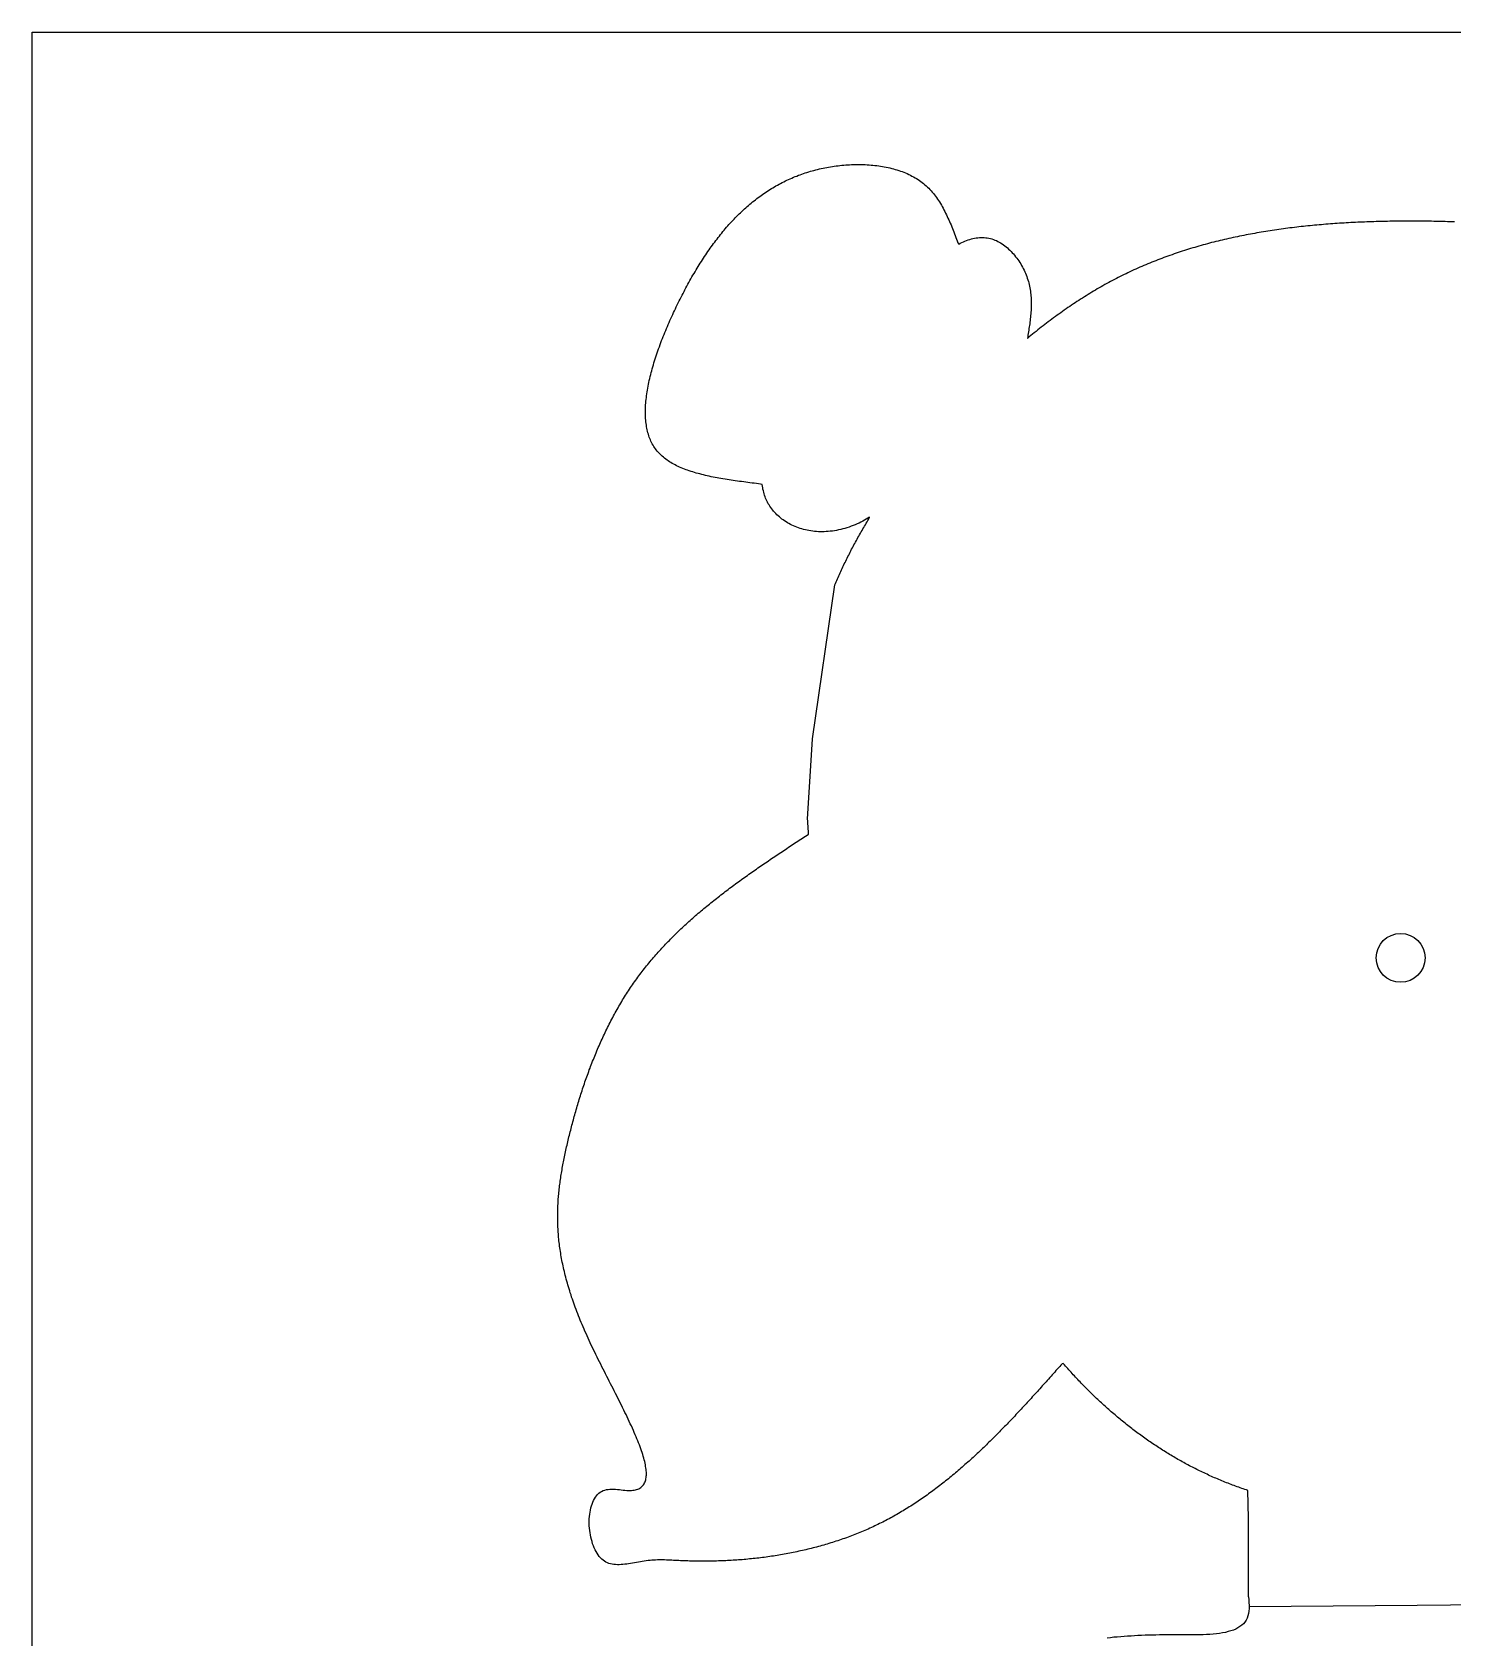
# Model space of a CAD drawing. Header units: millimetres. Extents: x 289 to 9778, y -894 to 6380.
# Drawn here: x 7444.5 to 7735.3, y 635.1 to 964 of the extents above; entities that cross this region are included whole.
import ezdxf

# ---------------------------------------------------------------- set-up
doc = ezdxf.new("R2010")
doc.units = ezdxf.units.MM
doc.layers.add('RANGO', color=6, linetype='Continuous')

msp = doc.modelspace()

# ---------------------------------------------------------------- linework, layer by layer
msp.add_lwpolyline([(7444.48, 963.97), (8014.48, 963.97), (8014.48, 63.97), (7444.48, 63.97)], close=True)
for points in [[(7693.46, 643.57, 0), (7693.46, 651.61, 0), (7693.46, 659.65, 0), (7693.36, 665.31, 0), (7693.05, 665.42, 0), (7692.73, 665.53, 0), (7692.41, 665.64, 0), (7692.1, 665.75, 0), (7691.78, 665.86, 0), (7691.47, 665.97, 0), (7691.15, 666.08, 0), (7690.84, 666.2, 0), (7690.53, 666.31, 0), (7690.21, 666.43, 0), (7689.9, 666.55, 0), (7689.59, 666.67, 0), (7689.28, 666.79, 0), (7688.97, 666.92, 0), (7688.66, 667.04, 0), (7688.35, 667.16, 0), (7688.04, 667.29, 0), (7687.73, 667.42, 0), (7687.42, 667.55, 0), (7687.12, 667.68, 0), (7686.81, 667.81, 0), (7686.5, 667.94, 0), (7686.2, 668.08, 0), (7685.89, 668.21, 0), (7685.59, 668.35, 0), (7685.28, 668.49, 0), (7684.98, 668.63, 0), (7684.68, 668.77, 0), (7684.38, 668.91, 0), (7684.07, 669.05, 0), (7683.77, 669.2, 0), (7683.47, 669.34, 0), (7683.17, 669.49, 0), (7682.87, 669.64, 0), (7682.58, 669.79, 0), (7682.28, 669.94, 0), (7681.98, 670.09, 0), (7681.68, 670.25, 0), (7681.39, 670.4, 0), (7681.09, 670.56, 0), (7680.8, 670.72, 0), (7680.5, 670.88, 0), (7680.21, 671.04, 0), (7679.92, 671.2, 0), (7679.63, 671.36, 0), (7679.33, 671.53, 0), (7679.04, 671.69, 0), (7678.75, 671.86, 0), (7678.46, 672.03, 0), (7678.17, 672.2, 0), (7677.89, 672.37, 0), (7677.6, 672.54, 0), (7677.31, 672.71, 0), (7677.03, 672.89, 0), (7676.74, 673.06, 0), (7676.46, 673.24, 0), (7676.17, 673.42, 0), (7675.89, 673.59, 0), (7675.6, 673.77, 0), (7675.32, 673.96, 0), (7675.04, 674.14, 0), (7674.76, 674.32, 0), (7674.48, 674.51, 0), (7674.2, 674.69, 0), (7673.92, 674.88, 0), (7673.64, 675.07, 0), (7673.37, 675.26, 0), (7673.09, 675.45, 0), (7672.81, 675.64, 0), (7672.54, 675.84, 0), (7672.26, 676.03, 0), (7671.99, 676.23, 0), (7671.72, 676.42, 0), (7671.44, 676.62, 0), (7671.17, 676.82, 0), (7670.9, 677.02, 0), (7670.63, 677.22, 0), (7670.36, 677.42, 0), (7670.09, 677.62, 0), (7669.82, 677.83, 0), (7669.56, 678.03, 0), (7669.29, 678.24, 0), (7669.02, 678.45, 0), (7668.76, 678.66, 0), (7668.49, 678.86, 0), (7668.23, 679.08, 0), (7667.97, 679.29, 0), (7667.7, 679.5, 0), (7667.44, 679.71, 0), (7667.18, 679.93, 0), (7666.92, 680.14, 0), (7666.66, 680.36, 0), (7666.4, 680.58, 0), (7666.15, 680.8, 0), (7665.89, 681.02, 0), (7665.63, 681.24, 0), (7665.38, 681.46, 0), (7665.12, 681.68, 0), (7664.87, 681.9, 0), (7664.61, 682.13, 0), (7664.36, 682.35, 0), (7664.11, 682.58, 0), (7663.86, 682.81, 0), (7663.61, 683.04, 0), (7663.36, 683.26, 0), (7663.11, 683.5, 0), (7662.86, 683.73, 0), (7662.61, 683.96, 0), (7662.37, 684.19, 0), (7662.12, 684.42, 0), (7661.88, 684.66, 0), (7661.63, 684.9, 0), (7661.39, 685.13, 0), (7661.15, 685.37, 0), (7660.9, 685.61, 0), (7660.66, 685.85, 0), (7660.42, 686.09, 0), (7660.18, 686.33, 0), (7659.95, 686.57, 0), (7659.71, 686.81, 0), (7659.47, 687.05, 0), (7659.23, 687.3, 0), (7659, 687.54, 0), (7658.76, 687.79, 0), (7658.53, 688.04, 0), (7658.3, 688.28, 0), (7658.07, 688.53, 0), (7657.83, 688.78, 0), (7657.6, 689.03, 0), (7657.37, 689.28, 0), (7657.15, 689.53, 0), (7656.92, 689.79, 0), (7656.69, 690.04, 0), (7656.46, 690.29, 0), (7656.24, 690.55, 0), (7656.01, 690.8, 0), (7655.79, 691.06, 0), (7655.57, 691.31, 0), (7655.33, 691.28, 0), (7655.08, 691, 0), (7654.82, 690.71, 0), (7654.57, 690.43, 0), (7654.31, 690.14, 0), (7654.06, 689.86, 0), (7653.81, 689.57, 0), (7653.55, 689.29, 0), (7653.3, 689, 0), (7653.05, 688.72, 0), (7652.79, 688.43, 0), (7652.54, 688.15, 0), (7652.28, 687.86, 0), (7652.03, 687.58, 0), (7651.78, 687.3, 0), (7651.52, 687.01, 0), (7651.27, 686.73, 0), (7651.01, 686.45, 0), (7650.76, 686.16, 0), (7650.5, 685.88, 0), (7650.25, 685.6, 0), (7649.99, 685.32, 0), (7649.74, 685.03, 0), (7649.48, 684.75, 0), (7649.22, 684.47, 0), (7648.97, 684.19, 0), (7648.71, 683.91, 0), (7648.45, 683.63, 0), (7648.2, 683.35, 0), (7647.94, 683.07, 0), (7647.68, 682.79, 0), (7647.43, 682.51, 0), (7647.17, 682.23, 0), (7646.91, 681.95, 0), (7646.65, 681.68, 0), (7646.39, 681.4, 0), (7646.13, 681.12, 0), (7645.87, 680.85, 0), (7645.61, 680.57, 0), (7645.35, 680.3, 0), (7645.09, 680.02, 0), (7644.83, 679.75, 0), (7644.57, 679.47, 0), (7644.31, 679.2, 0), (7644.05, 678.93, 0), (7643.79, 678.66, 0), (7643.53, 678.39, 0), (7643.26, 678.12, 0), (7643, 677.85, 0), (7642.74, 677.58, 0), (7642.47, 677.31, 0), (7642.21, 677.04, 0), (7641.94, 676.78, 0), (7641.68, 676.51, 0), (7641.41, 676.24, 0), (7641.15, 675.98, 0), (7640.88, 675.71, 0), (7640.61, 675.45, 0), (7640.34, 675.19, 0), (7640.08, 674.93, 0), (7639.81, 674.67, 0), (7639.54, 674.41, 0), (7639.27, 674.15, 0), (7639, 673.89, 0), (7638.73, 673.63, 0), (7638.46, 673.37, 0), (7638.18, 673.12, 0), (7637.91, 672.86, 0), (7637.64, 672.61, 0), (7637.37, 672.36, 0), (7637.09, 672.1, 0), (7636.82, 671.85, 0), (7636.54, 671.6, 0), (7636.27, 671.35, 0), (7635.99, 671.1, 0), (7635.71, 670.86, 0), (7635.43, 670.61, 0), (7635.16, 670.36, 0), (7634.88, 670.12, 0), (7634.6, 669.88, 0), (7634.32, 669.64, 0), (7634.04, 669.39, 0), (7633.75, 669.15, 0), (7633.47, 668.92, 0), (7633.19, 668.68, 0), (7632.9, 668.44, 0), (7632.62, 668.21, 0), (7632.33, 667.97, 0), (7632.05, 667.74, 0), (7631.76, 667.51, 0), (7631.47, 667.28, 0), (7631.19, 667.05, 0), (7630.9, 666.82, 0), (7630.61, 666.59, 0), (7630.32, 666.37, 0), (7630.03, 666.14, 0), (7629.73, 665.92, 0), (7629.44, 665.7, 0), (7629.15, 665.48, 0), (7628.85, 665.26, 0), (7628.56, 665.04, 0), (7628.26, 664.82, 0), (7627.96, 664.61, 0), (7627.67, 664.39, 0), (7627.37, 664.18, 0), (7627.07, 663.97, 0), (7626.77, 663.76, 0), (7626.46, 663.55, 0), (7626.16, 663.35, 0), (7625.86, 663.14, 0), (7625.55, 662.94, 0), (7625.25, 662.74, 0), (7624.94, 662.54, 0), (7624.64, 662.34, 0), (7624.33, 662.14, 0), (7624.02, 661.94, 0), (7623.71, 661.75, 0), (7623.4, 661.56, 0), (7623.09, 661.36, 0), (7622.77, 661.18, 0), (7622.46, 660.99, 0), (7622.14, 660.8, 0), (7621.83, 660.62, 0), (7621.51, 660.43, 0), (7621.19, 660.25, 0), (7620.87, 660.07, 0), (7620.55, 659.89, 0), (7620.23, 659.72, 0), (7619.91, 659.54, 0), (7619.59, 659.37, 0), (7619.26, 659.2, 0), (7618.94, 659.03, 0), (7618.61, 658.86, 0), (7618.28, 658.69, 0), (7617.96, 658.53, 0), (7617.63, 658.37, 0), (7617.29, 658.21, 0), (7616.96, 658.05, 0), (7616.63, 657.89, 0), (7616.29, 657.74, 0), (7615.96, 657.58, 0), (7615.62, 657.43, 0), (7615.28, 657.28, 0), (7614.95, 657.14, 0), (7614.61, 656.99, 0), (7614.26, 656.85, 0), (7613.92, 656.7, 0), (7613.58, 656.56, 0), (7613.23, 656.43, 0), (7612.89, 656.29, 0), (7612.54, 656.16, 0), (7612.2, 656.02, 0), (7611.85, 655.89, 0), (7611.5, 655.76, 0), (7611.15, 655.63, 0), (7610.8, 655.51, 0), (7610.45, 655.39, 0), (7610.09, 655.26, 0), (7609.74, 655.14, 0), (7609.38, 655.02, 0), (7609.03, 654.91, 0), (7608.67, 654.79, 0), (7608.32, 654.68, 0), (7607.96, 654.57, 0), (7607.6, 654.46, 0), (7607.24, 654.35, 0), (7606.88, 654.24, 0), (7606.52, 654.14, 0), (7606.16, 654.04, 0), (7605.8, 653.94, 0), (7605.44, 653.84, 0), (7605.07, 653.74, 0), (7604.71, 653.64, 0), (7604.34, 653.55, 0), (7603.98, 653.46, 0), (7603.61, 653.37, 0), (7603.25, 653.28, 0), (7602.88, 653.19, 0), (7602.51, 653.1, 0), (7602.15, 653.02, 0), (7601.78, 652.94, 0), (7601.41, 652.86, 0), (7601.04, 652.78, 0), (7600.67, 652.7, 0), (7600.3, 652.62, 0), (7599.93, 652.55, 0), (7599.56, 652.48, 0), (7599.19, 652.41, 0), (7598.82, 652.34, 0), (7598.45, 652.27, 0), (7598.07, 652.2, 0), (7597.7, 652.14, 0), (7597.33, 652.08, 0), (7596.96, 652.02, 0), (7596.58, 651.96, 0), (7596.21, 651.9, 0), (7595.84, 651.84, 0), (7595.46, 651.79, 0), (7595.09, 651.73, 0), (7594.71, 651.68, 0), (7594.34, 651.63, 0), (7593.96, 651.58, 0), (7593.59, 651.54, 0), (7593.21, 651.49, 0), (7592.84, 651.45, 0), (7592.46, 651.41, 0), (7592.09, 651.36, 0), (7591.71, 651.33, 0), (7591.34, 651.29, 0), (7590.96, 651.25, 0), (7590.59, 651.22, 0), (7590.21, 651.18, 0), (7589.84, 651.15, 0), (7589.46, 651.12, 0), (7589.09, 651.09, 0), (7588.71, 651.07, 0), (7588.34, 651.04, 0), (7587.96, 651.02, 0), (7587.59, 650.99, 0), (7587.22, 650.97, 0), (7586.84, 650.95, 0), (7586.47, 650.93, 0), (7586.09, 650.92, 0), (7585.72, 650.9, 0), (7585.35, 650.89, 0), (7584.97, 650.88, 0), (7584.6, 650.86, 0), (7584.23, 650.85, 0), (7583.86, 650.85, 0), (7583.48, 650.84, 0), (7583.11, 650.83, 0), (7582.74, 650.83, 0), (7582.37, 650.83, 0), (7582, 650.83, 0), (7581.63, 650.83, 0), (7581.26, 650.83, 0), (7580.89, 650.83, 0), (7580.52, 650.84, 0), (7580.15, 650.84, 0), (7579.79, 650.85, 0), (7579.42, 650.86, 0), (7579.05, 650.87, 0), (7578.69, 650.88, 0), (7578.32, 650.89, 0), (7577.96, 650.9, 0), (7577.59, 650.92, 0), (7577.23, 650.94, 0), (7576.86, 650.95, 0), (7576.5, 650.97, 0), (7576.14, 650.99, 0), (7575.78, 651.01, 0), (7575.41, 651.03, 0), (7575.05, 651.05, 0), (7574.69, 651.07, 0), (7574.32, 651.08, 0), (7573.96, 651.09, 0), (7573.59, 651.1, 0), (7573.22, 651.1, 0), (7572.85, 651.1, 0), (7572.48, 651.1, 0), (7572.1, 651.08, 0), (7571.73, 651.07, 0), (7571.34, 651.04, 0), (7570.96, 651.01, 0), (7570.57, 650.97, 0), (7570.18, 650.92, 0), (7569.79, 650.86, 0), (7569.39, 650.79, 0), (7568.99, 650.73, 0), (7568.59, 650.65, 0), (7568.19, 650.58, 0), (7567.79, 650.51, 0), (7567.39, 650.44, 0), (7566.99, 650.37, 0), (7566.59, 650.31, 0), (7566.2, 650.25, 0), (7565.81, 650.2, 0), (7565.42, 650.16, 0), (7565.04, 650.14, 0), (7564.66, 650.12, 0), (7564.29, 650.12, 0), (7563.93, 650.14, 0), (7563.57, 650.17, 0), (7563.23, 650.23, 0), (7562.89, 650.3, 0), (7562.56, 650.4, 0), (7562.24, 650.52, 0), (7561.93, 650.67, 0), (7561.63, 650.85, 0), (7561.35, 651.05, 0), (7561.08, 651.28, 0), (7560.82, 651.54, 0), (7560.57, 651.83, 0), (7560.34, 652.14, 0), (7560.12, 652.47, 0), (7559.91, 652.83, 0), (7559.72, 653.2, 0), (7559.54, 653.59, 0), (7559.38, 654, 0), (7559.22, 654.42, 0), (7559.09, 654.85, 0), (7558.97, 655.3, 0), (7558.86, 655.75, 0), (7558.77, 656.21, 0), (7558.69, 656.68, 0), (7558.62, 657.15, 0), (7558.58, 657.63, 0), (7558.54, 658.1, 0), (7558.53, 658.58, 0), (7558.53, 659.05, 0), (7558.54, 659.52, 0), (7558.57, 659.98, 0), (7558.62, 660.44, 0), (7558.68, 660.88, 0), (7558.76, 661.32, 0), (7558.86, 661.74, 0), (7558.97, 662.15, 0), (7559.1, 662.55, 0), (7559.25, 662.93, 0), (7559.41, 663.29, 0), (7559.59, 663.62, 0), (7559.79, 663.94, 0), (7560.01, 664.23, 0), (7560.24, 664.5, 0), (7560.5, 664.74, 0), (7560.77, 664.95, 0), (7561.06, 665.14, 0), (7561.37, 665.29, 0), (7561.69, 665.4, 0), (7562.04, 665.49, 0), (7562.4, 665.54, 0), (7562.77, 665.57, 0), (7563.14, 665.58, 0), (7563.53, 665.58, 0), (7563.92, 665.56, 0), (7564.31, 665.52, 0), (7564.7, 665.49, 0), (7565.08, 665.45, 0), (7565.46, 665.41, 0), (7565.83, 665.37, 0), (7566.19, 665.34, 0), (7566.53, 665.33, 0), (7566.85, 665.33, 0), (7567.16, 665.34, 0), (7567.45, 665.36, 0), (7567.73, 665.4, 0), (7567.98, 665.46, 0), (7568.23, 665.52, 0), (7568.46, 665.6, 0), (7568.67, 665.69, 0), (7568.87, 665.8, 0), (7569.05, 665.92, 0), (7569.22, 666.05, 0), (7569.38, 666.19, 0), (7569.52, 666.34, 0), (7569.64, 666.51, 0), (7569.76, 666.68, 0), (7569.86, 666.87, 0), (7569.95, 667.07, 0), (7570.02, 667.28, 0), (7570.08, 667.5, 0), (7570.13, 667.73, 0), (7570.17, 667.97, 0), (7570.2, 668.22, 0), (7570.21, 668.49, 0), (7570.22, 668.76, 0), (7570.21, 669.04, 0), (7570.19, 669.33, 0), (7570.16, 669.63, 0), (7570.12, 669.93, 0), (7570.07, 670.25, 0), (7570.01, 670.57, 0), (7569.95, 670.91, 0), (7569.87, 671.25, 0), (7569.78, 671.6, 0), (7569.68, 671.95, 0), (7569.58, 672.32, 0), (7569.47, 672.69, 0), (7569.35, 673.07, 0), (7569.22, 673.45, 0), (7569.08, 673.84, 0), (7568.94, 674.24, 0), (7568.78, 674.64, 0), (7568.63, 675.05, 0), (7568.46, 675.47, 0), (7568.29, 675.89, 0), (7568.11, 676.32, 0), (7567.93, 676.75, 0), (7567.74, 677.19, 0), (7567.55, 677.63, 0), (7567.35, 678.08, 0), (7567.14, 678.53, 0), (7566.93, 678.99, 0), (7566.72, 679.45, 0), (7566.5, 679.91, 0), (7566.28, 680.38, 0), (7566.05, 680.85, 0), (7565.82, 681.32, 0), (7565.59, 681.8, 0), (7565.35, 682.28, 0), (7565.12, 682.76, 0), (7564.87, 683.24, 0), (7564.63, 683.73, 0), (7564.39, 684.22, 0), (7564.14, 684.71, 0), (7563.89, 685.2, 0), (7563.64, 685.7, 0), (7563.39, 686.19, 0), (7563.13, 686.69, 0), (7562.88, 687.19, 0), (7562.63, 687.68, 0), (7562.38, 688.18, 0), (7562.12, 688.68, 0), (7561.87, 689.18, 0), (7561.62, 689.68, 0), (7561.37, 690.17, 0), (7561.11, 690.67, 0), (7560.87, 691.17, 0), (7560.62, 691.66, 0), (7560.37, 692.16, 0), (7560.13, 692.65, 0), (7559.89, 693.14, 0), (7559.65, 693.63, 0), (7559.41, 694.12, 0), (7559.18, 694.6, 0), (7558.95, 695.08, 0), (7558.72, 695.56, 0), (7558.5, 696.04, 0), (7558.28, 696.52, 0), (7558.07, 696.99, 0), (7557.86, 697.45, 0), (7557.65, 697.92, 0), (7557.45, 698.38, 0), (7557.25, 698.84, 0), (7557.06, 699.29, 0), (7556.87, 699.75, 0), (7556.69, 700.19, 0), (7556.51, 700.64, 0), (7556.33, 701.08, 0), (7556.16, 701.52, 0), (7555.99, 701.96, 0), (7555.83, 702.4, 0), (7555.67, 702.83, 0), (7555.51, 703.26, 0), (7555.36, 703.68, 0), (7555.21, 704.1, 0), (7555.07, 704.53, 0), (7554.92, 704.94, 0), (7554.79, 705.36, 0), (7554.65, 705.77, 0), (7554.53, 706.18, 0), (7554.4, 706.59, 0), (7554.28, 707, 0), (7554.16, 707.4, 0), (7554.04, 707.8, 0), (7553.93, 708.2, 0), (7553.83, 708.59, 0), (7553.72, 708.99, 0), (7553.62, 709.38, 0), (7553.52, 709.77, 0), (7553.43, 710.16, 0), (7553.34, 710.54, 0), (7553.25, 710.93, 0), (7553.17, 711.31, 0), (7553.09, 711.69, 0), (7553.01, 712.06, 0), (7552.94, 712.44, 0), (7552.87, 712.81, 0), (7552.8, 713.18, 0), (7552.74, 713.55, 0), (7552.68, 713.92, 0), (7552.62, 714.29, 0), (7552.56, 714.65, 0), (7552.51, 715.02, 0), (7552.46, 715.38, 0), (7552.42, 715.74, 0), (7552.37, 716.1, 0), (7552.33, 716.46, 0), (7552.3, 716.81, 0), (7552.26, 717.17, 0), (7552.23, 717.52, 0), (7552.2, 717.87, 0), (7552.18, 718.22, 0), (7552.15, 718.57, 0), (7552.13, 718.92, 0), (7552.12, 719.27, 0), (7552.1, 719.61, 0), (7552.09, 719.96, 0), (7552.08, 720.3, 0), (7552.07, 720.64, 0), (7552.07, 720.99, 0), (7552.06, 721.33, 0), (7552.06, 721.67, 0), (7552.07, 722.01, 0), (7552.07, 722.35, 0), (7552.08, 722.68, 0), (7552.09, 723.02, 0), (7552.1, 723.36, 0), (7552.11, 723.69, 0), (7552.13, 724.03, 0), (7552.15, 724.36, 0), (7552.17, 724.7, 0), (7552.19, 725.03, 0), (7552.22, 725.36, 0), (7552.25, 725.69, 0), (7552.28, 726.03, 0), (7552.31, 726.36, 0), (7552.34, 726.69, 0), (7552.38, 727.02, 0), (7552.41, 727.35, 0), (7552.45, 727.68, 0), (7552.49, 728.02, 0), (7552.54, 728.35, 0), (7552.58, 728.68, 0), (7552.63, 729.01, 0), (7552.68, 729.34, 0), (7552.73, 729.67, 0), (7552.78, 730, 0), (7552.83, 730.33, 0), (7552.89, 730.66, 0), (7552.95, 730.99, 0), (7553, 731.32, 0), (7553.06, 731.66, 0), (7553.13, 731.99, 0), (7553.19, 732.32, 0), (7553.25, 732.65, 0), (7553.32, 732.99, 0), (7553.39, 733.32, 0), (7553.45, 733.66, 0), (7553.52, 733.99, 0), (7553.6, 734.33, 0), (7553.67, 734.66, 0), (7553.74, 735, 0), (7553.82, 735.34, 0), (7553.89, 735.67, 0), (7553.97, 736.01, 0), (7554.05, 736.35, 0), (7554.13, 736.69, 0), (7554.21, 737.04, 0), (7554.29, 737.38, 0), (7554.37, 737.72, 0), (7554.46, 738.07, 0), (7554.54, 738.41, 0), (7554.63, 738.76, 0), (7554.72, 739.1, 0), (7554.81, 739.45, 0), (7554.9, 739.8, 0), (7554.99, 740.14, 0), (7555.08, 740.49, 0), (7555.17, 740.84, 0), (7555.27, 741.19, 0), (7555.36, 741.54, 0), (7555.46, 741.89, 0), (7555.56, 742.24, 0), (7555.66, 742.6, 0), (7555.76, 742.95, 0), (7555.86, 743.3, 0), (7555.96, 743.65, 0), (7556.06, 744, 0), (7556.17, 744.36, 0), (7556.28, 744.71, 0), (7556.38, 745.07, 0), (7556.49, 745.42, 0), (7556.6, 745.77, 0), (7556.72, 746.13, 0), (7556.83, 746.48, 0), (7556.94, 746.84, 0), (7557.06, 747.19, 0), (7557.17, 747.55, 0), (7557.29, 747.9, 0), (7557.41, 748.26, 0), (7557.53, 748.61, 0), (7557.65, 748.97, 0), (7557.78, 749.32, 0), (7557.9, 749.68, 0), (7558.03, 750.03, 0), (7558.15, 750.38, 0), (7558.28, 750.74, 0), (7558.41, 751.09, 0), (7558.54, 751.45, 0), (7558.68, 751.8, 0), (7558.81, 752.15, 0), (7558.95, 752.51, 0), (7559.08, 752.86, 0), (7559.22, 753.21, 0), (7559.36, 753.56, 0), (7559.5, 753.92, 0), (7559.64, 754.27, 0), (7559.79, 754.62, 0), (7559.93, 754.97, 0), (7560.08, 755.32, 0), (7560.23, 755.67, 0), (7560.38, 756.01, 0), (7560.53, 756.36, 0), (7560.68, 756.71, 0), (7560.83, 757.06, 0), (7560.99, 757.4, 0), (7561.15, 757.75, 0), (7561.3, 758.09, 0), (7561.46, 758.44, 0), (7561.62, 758.78, 0), (7561.79, 759.12, 0), (7561.95, 759.46, 0), (7562.12, 759.81, 0), (7562.28, 760.15, 0), (7562.45, 760.48, 0), (7562.62, 760.82, 0), (7562.79, 761.16, 0), (7562.97, 761.5, 0), (7563.14, 761.83, 0), (7563.32, 762.17, 0), (7563.5, 762.5, 0), (7563.68, 762.83, 0), (7563.86, 763.16, 0), (7564.04, 763.49, 0), (7564.22, 763.82, 0), (7564.41, 764.15, 0), (7564.6, 764.48, 0), (7564.79, 764.8, 0), (7564.98, 765.12, 0), (7565.17, 765.45, 0), (7565.36, 765.77, 0), (7565.56, 766.09, 0), (7565.75, 766.41, 0), (7565.95, 766.72, 0), (7566.15, 767.04, 0), (7566.36, 767.35, 0), (7566.56, 767.67, 0), (7566.76, 767.98, 0), (7566.97, 768.29, 0), (7567.18, 768.6, 0), (7567.39, 768.9, 0), (7567.6, 769.21, 0), (7567.82, 769.51, 0), (7568.03, 769.82, 0), (7568.25, 770.12, 0), (7568.47, 770.42, 0), (7568.69, 770.71, 0), (7568.91, 771.01, 0), (7569.13, 771.31, 0), (7569.35, 771.6, 0), (7569.58, 771.89, 0), (7569.81, 772.18, 0), (7570.04, 772.47, 0), (7570.27, 772.76, 0), (7570.5, 773.05, 0), (7570.73, 773.33, 0), (7570.97, 773.62, 0), (7571.21, 773.9, 0), (7571.44, 774.18, 0), (7571.68, 774.46, 0), (7571.92, 774.74, 0), (7572.17, 775.02, 0), (7572.41, 775.29, 0), (7572.65, 775.57, 0), (7572.9, 775.84, 0), (7573.15, 776.11, 0), (7573.4, 776.38, 0), (7573.65, 776.65, 0), (7573.9, 776.92, 0), (7574.15, 777.19, 0), (7574.41, 777.46, 0), (7574.66, 777.72, 0), (7574.92, 777.98, 0), (7575.18, 778.25, 0), (7575.43, 778.51, 0), (7575.69, 778.77, 0), (7575.96, 779.03, 0), (7576.22, 779.29, 0), (7576.48, 779.54, 0), (7576.75, 779.8, 0), (7577.01, 780.06, 0), (7577.28, 780.31, 0), (7577.55, 780.56, 0), (7577.82, 780.81, 0), (7578.09, 781.06, 0), (7578.36, 781.31, 0), (7578.64, 781.56, 0), (7578.91, 781.81, 0), (7579.18, 782.06, 0), (7579.46, 782.3, 0), (7579.74, 782.55, 0), (7580.01, 782.79, 0), (7580.29, 783.04, 0), (7580.57, 783.28, 0), (7580.85, 783.52, 0), (7581.14, 783.76, 0), (7581.42, 784, 0), (7581.7, 784.24, 0), (7581.99, 784.48, 0), (7582.27, 784.72, 0), (7582.56, 784.95, 0), (7582.85, 785.19, 0), (7583.14, 785.42, 0), (7583.42, 785.66, 0), (7583.71, 785.89, 0), (7584.01, 786.12, 0), (7584.3, 786.35, 0), (7584.59, 786.58, 0), (7584.88, 786.81, 0), (7585.18, 787.04, 0), (7585.47, 787.27, 0), (7585.77, 787.5, 0), (7586.06, 787.73, 0), (7586.36, 787.95, 0), (7586.66, 788.18, 0), (7586.96, 788.41, 0), (7587.25, 788.63, 0), (7587.55, 788.85, 0), (7587.85, 789.08, 0), (7588.15, 789.3, 0), (7588.46, 789.52, 0), (7588.76, 789.74, 0), (7589.06, 789.97, 0), (7589.36, 790.19, 0), (7589.67, 790.41, 0), (7589.97, 790.63, 0), (7590.28, 790.85, 0), (7590.58, 791.06, 0), (7590.89, 791.28, 0), (7591.2, 791.5, 0), (7591.5, 791.72, 0), (7591.81, 791.93, 0), (7592.12, 792.15, 0), (7592.43, 792.37, 0), (7592.74, 792.58, 0), (7593.05, 792.8, 0), (7593.36, 793.01, 0), (7593.67, 793.22, 0), (7593.98, 793.44, 0), (7594.29, 793.65, 0), (7594.6, 793.86, 0), (7594.91, 794.08, 0), (7595.23, 794.29, 0), (7595.54, 794.5, 0), (7595.85, 794.71, 0), (7596.16, 794.93, 0), (7596.48, 795.14, 0), (7596.79, 795.35, 0), (7597.11, 795.56, 0), (7597.42, 795.77, 0), (7597.73, 795.98, 0), (7598.05, 796.19, 0), (7598.36, 796.4, 0), (7598.68, 796.61, 0), (7598.99, 796.82, 0), (7599.31, 797.03, 0), (7599.63, 797.24, 0), (7599.94, 797.45, 0), (7600.26, 797.65, 0), (7600.57, 797.86, 0), (7600.89, 798.07, 0), (7601.21, 798.28, 0), (7601.52, 798.49, 0), (7601.84, 798.7, 0), (7602.16, 798.91, 0), (7602.47, 799.11, 0), (7602.79, 799.32, 0), (7603.11, 799.53, 0), (7603.42, 799.74, 0), (7603.41, 800.07, 0), (7603.38, 800.41, 0), (7603.36, 800.75, 0), (7603.34, 801.09, 0), (7603.31, 801.42, 0), (7603.29, 801.76, 0), (7603.26, 802.1, 0), (7603.24, 802.43, 0), (7603.22, 802.77, 0), (7604.25, 819.27, 0), (7608.82, 850.77, 0), (7608.95, 851.08, 0), (7609.08, 851.38, 0), (7609.21, 851.69, 0), (7609.34, 852, 0), (7609.48, 852.3, 0), (7609.61, 852.61, 0), (7609.75, 852.92, 0), (7609.89, 853.22, 0), (7610.03, 853.53, 0), (7610.17, 853.83, 0), (7610.31, 854.14, 0), (7610.45, 854.44, 0), (7610.59, 854.74, 0), (7610.74, 855.05, 0), (7610.88, 855.35, 0), (7611.03, 855.65, 0), (7611.18, 855.96, 0), (7611.33, 856.26, 0), (7611.48, 856.56, 0), (7611.63, 856.86, 0), (7611.78, 857.16, 0), (7611.93, 857.46, 0), (7612.09, 857.76, 0), (7612.24, 858.06, 0), (7612.4, 858.36, 0), (7612.56, 858.66, 0), (7612.71, 858.96, 0), (7612.87, 859.26, 0), (7613.03, 859.55, 0), (7613.2, 859.85, 0), (7613.36, 860.15, 0), (7613.52, 860.45, 0), (7613.69, 860.74, 0), (7613.85, 861.04, 0), (7614.02, 861.33, 0), (7614.19, 861.63, 0), (7614.36, 861.92, 0), (7614.53, 862.22, 0), (7614.7, 862.51, 0), (7614.87, 862.8, 0), (7615.04, 863.1, 0), (7615.21, 863.39, 0), (7615.39, 863.68, 0), (7615.56, 863.97, 0), (7615.74, 864.27, 0), (7615.92, 864.56, 0), (7615.88, 864.63, 0), (7615.56, 864.42, 0), (7615.22, 864.21, 0), (7614.87, 864.01, 0), (7614.51, 863.81, 0), (7614.14, 863.62, 0), (7613.75, 863.43, 0), (7613.36, 863.25, 0), (7612.95, 863.08, 0), (7612.54, 862.91, 0), (7612.13, 862.76, 0), (7611.7, 862.61, 0), (7611.28, 862.47, 0), (7610.85, 862.34, 0), (7610.42, 862.22, 0), (7609.99, 862.11, 0), (7609.56, 862.01, 0), (7609.14, 861.92, 0), (7608.71, 861.85, 0), (7608.29, 861.79, 0), (7607.87, 861.74, 0), (7607.45, 861.7, 0), (7607.04, 861.67, 0), (7606.63, 861.65, 0), (7606.23, 861.64, 0), (7605.82, 861.64, 0), (7605.43, 861.66, 0), (7605.03, 861.68, 0), (7604.64, 861.72, 0), (7604.26, 861.76, 0), (7603.87, 861.81, 0), (7603.5, 861.88, 0), (7603.13, 861.95, 0), (7602.76, 862.03, 0), (7602.4, 862.12, 0), (7602.04, 862.22, 0), (7601.69, 862.33, 0), (7601.34, 862.45, 0), (7601, 862.58, 0), (7600.67, 862.71, 0), (7600.34, 862.85, 0), (7600.02, 863, 0), (7599.71, 863.16, 0), (7599.4, 863.33, 0), (7599.1, 863.5, 0), (7598.8, 863.68, 0), (7598.51, 863.87, 0), (7598.23, 864.06, 0), (7597.96, 864.26, 0), (7597.7, 864.47, 0), (7597.44, 864.68, 0), (7597.19, 864.9, 0), (7596.95, 865.13, 0), (7596.71, 865.36, 0), (7596.49, 865.6, 0), (7596.27, 865.84, 0), (7596.07, 866.09, 0), (7595.87, 866.34, 0), (7595.68, 866.6, 0), (7595.5, 866.86, 0), (7595.33, 867.13, 0), (7595.16, 867.4, 0), (7595.01, 867.68, 0), (7594.87, 867.96, 0), (7594.74, 868.25, 0), (7594.62, 868.54, 0), (7594.51, 868.83, 0), (7594.41, 869.13, 0), (7594.31, 869.43, 0), (7594.23, 869.73, 0), (7594.16, 870.04, 0), (7594.09, 870.35, 0), (7594.04, 870.66, 0), (7593.99, 870.98, 0), (7593.95, 871.3, 0), (7593.61, 871.41, 0), (7593.18, 871.47, 0), (7592.74, 871.52, 0), (7592.3, 871.58, 0), (7591.87, 871.63, 0), (7591.43, 871.68, 0), (7591, 871.74, 0), (7590.57, 871.8, 0), (7590.14, 871.85, 0), (7589.7, 871.91, 0), (7589.28, 871.97, 0), (7588.85, 872.03, 0), (7588.42, 872.09, 0), (7588, 872.15, 0), (7587.57, 872.21, 0), (7587.15, 872.28, 0), (7586.73, 872.34, 0), (7586.32, 872.41, 0), (7585.9, 872.48, 0), (7585.49, 872.55, 0), (7585.08, 872.62, 0), (7584.68, 872.7, 0), (7584.27, 872.77, 0), (7583.87, 872.85, 0), (7583.48, 872.93, 0), (7583.08, 873.02, 0), (7582.69, 873.1, 0), (7582.31, 873.19, 0), (7581.92, 873.28, 0), (7581.54, 873.38, 0), (7581.17, 873.48, 0), (7580.8, 873.57, 0), (7580.43, 873.68, 0), (7580.07, 873.78, 0), (7579.71, 873.89, 0), (7579.36, 874.01, 0), (7579.01, 874.12, 0), (7578.67, 874.24, 0), (7578.33, 874.36, 0), (7577.99, 874.49, 0), (7577.67, 874.62, 0), (7577.34, 874.76, 0), (7577.03, 874.89, 0), (7576.71, 875.04, 0), (7576.41, 875.18, 0), (7576.11, 875.33, 0), (7575.82, 875.49, 0), (7575.53, 875.65, 0), (7575.25, 875.81, 0), (7574.97, 875.98, 0), (7574.71, 876.16, 0), (7574.45, 876.33, 0), (7574.19, 876.52, 0), (7573.94, 876.71, 0), (7573.71, 876.9, 0), (7573.47, 877.1, 0), (7573.25, 877.3, 0), (7573.03, 877.51, 0), (7572.82, 877.73, 0), (7572.62, 877.95, 0), (7572.43, 878.18, 0), (7572.24, 878.41, 0), (7572.06, 878.65, 0), (7571.89, 878.89, 0), (7571.73, 879.14, 0), (7571.58, 879.39, 0), (7571.43, 879.65, 0), (7571.29, 879.92, 0), (7571.16, 880.19, 0), (7571.04, 880.47, 0), (7570.93, 880.75, 0), (7570.82, 881.03, 0), (7570.72, 881.32, 0), (7570.62, 881.62, 0), (7570.54, 881.92, 0), (7570.46, 882.22, 0), (7570.38, 882.53, 0), (7570.32, 882.85, 0), (7570.26, 883.16, 0), (7570.21, 883.49, 0), (7570.16, 883.81, 0), (7570.12, 884.14, 0), (7570.09, 884.48, 0), (7570.06, 884.82, 0), (7570.04, 885.16, 0), (7570.03, 885.5, 0), (7570.02, 885.85, 0), (7570.02, 886.2, 0), (7570.02, 886.56, 0), (7570.03, 886.92, 0), (7570.05, 887.28, 0), (7570.07, 887.64, 0), (7570.09, 888.01, 0), (7570.13, 888.38, 0), (7570.16, 888.76, 0), (7570.21, 889.13, 0), (7570.25, 889.51, 0), (7570.31, 889.89, 0), (7570.36, 890.28, 0), (7570.43, 890.66, 0), (7570.49, 891.05, 0), (7570.57, 891.44, 0), (7570.64, 891.84, 0), (7570.73, 892.23, 0), (7570.81, 892.63, 0), (7570.9, 893.02, 0), (7571, 893.42, 0), (7571.1, 893.83, 0), (7571.2, 894.23, 0), (7571.31, 894.63, 0), (7571.42, 895.04, 0), (7571.53, 895.44, 0), (7571.65, 895.85, 0), (7571.77, 896.26, 0), (7571.9, 896.67, 0), (7572.03, 897.08, 0), (7572.16, 897.49, 0), (7572.3, 897.9, 0), (7572.44, 898.32, 0), (7572.58, 898.73, 0), (7572.73, 899.14, 0), (7572.88, 899.55, 0), (7573.03, 899.97, 0), (7573.18, 900.38, 0), (7573.34, 900.79, 0), (7573.5, 901.21, 0), (7573.66, 901.62, 0), (7573.83, 902.03, 0), (7574, 902.45, 0), (7574.17, 902.86, 0), (7574.34, 903.27, 0), (7574.51, 903.68, 0), (7574.69, 904.09, 0), (7574.87, 904.5, 0), (7575.05, 904.9, 0), (7575.23, 905.31, 0), (7575.41, 905.72, 0), (7575.6, 906.12, 0), (7575.78, 906.52, 0), (7575.97, 906.92, 0), (7576.16, 907.32, 0), (7576.35, 907.72, 0), (7576.54, 908.12, 0), (7576.74, 908.51, 0), (7576.93, 908.91, 0), (7577.13, 909.3, 0), (7577.32, 909.69, 0), (7577.52, 910.07, 0), (7577.72, 910.46, 0), (7577.92, 910.84, 0), (7578.12, 911.22, 0), (7578.32, 911.6, 0), (7578.52, 911.97, 0), (7578.72, 912.35, 0), (7578.93, 912.72, 0), (7579.14, 913.09, 0), (7579.34, 913.46, 0), (7579.55, 913.82, 0), (7579.76, 914.19, 0), (7579.97, 914.55, 0), (7580.18, 914.91, 0), (7580.39, 915.27, 0), (7580.61, 915.62, 0), (7580.82, 915.97, 0), (7581.04, 916.32, 0), (7581.26, 916.67, 0), (7581.47, 917.01, 0), (7581.69, 917.36, 0), (7581.92, 917.7, 0), (7582.14, 918.04, 0), (7582.36, 918.37, 0), (7582.59, 918.71, 0), (7582.81, 919.04, 0), (7583.04, 919.37, 0), (7583.27, 919.69, 0), (7583.5, 920.01, 0), (7583.73, 920.34, 0), (7583.97, 920.65, 0), (7584.2, 920.97, 0), (7584.44, 921.28, 0), (7584.68, 921.59, 0), (7584.92, 921.9, 0), (7585.16, 922.21, 0), (7585.4, 922.51, 0), (7585.64, 922.81, 0), (7585.89, 923.11, 0), (7586.13, 923.4, 0), (7586.38, 923.7, 0), (7586.63, 923.99, 0), (7586.88, 924.27, 0), (7587.13, 924.56, 0), (7587.39, 924.84, 0), (7587.64, 925.12, 0), (7587.9, 925.39, 0), (7588.16, 925.67, 0), (7588.42, 925.94, 0), (7588.68, 926.2, 0), (7588.95, 926.47, 0), (7589.21, 926.73, 0), (7589.48, 926.99, 0), (7589.75, 927.25, 0), (7590.02, 927.5, 0), (7590.29, 927.75, 0), (7590.57, 927.99, 0), (7590.84, 928.24, 0), (7591.12, 928.48, 0), (7591.4, 928.72, 0), (7591.68, 928.95, 0), (7591.96, 929.18, 0), (7592.25, 929.41, 0), (7592.54, 929.64, 0), (7592.82, 929.86, 0), (7593.11, 930.08, 0), (7593.41, 930.3, 0), (7593.7, 930.51, 0), (7594, 930.72, 0), (7594.29, 930.93, 0), (7594.59, 931.13, 0), (7594.89, 931.33, 0), (7595.2, 931.53, 0), (7595.5, 931.72, 0), (7595.81, 931.91, 0), (7596.12, 932.1, 0), (7596.43, 932.28, 0), (7596.75, 932.47, 0), (7597.06, 932.64, 0), (7597.38, 932.82, 0), (7597.7, 932.99, 0), (7598.02, 933.15, 0), (7598.34, 933.32, 0), (7598.67, 933.48, 0), (7599, 933.64, 0), (7599.32, 933.79, 0), (7599.66, 933.94, 0), (7599.99, 934.09, 0), (7600.33, 934.23, 0), (7600.67, 934.37, 0), (7601.01, 934.5, 0), (7601.35, 934.64, 0), (7601.69, 934.77, 0), (7602.04, 934.89, 0), (7602.39, 935.01, 0), (7602.74, 935.13, 0), (7603.09, 935.24, 0), (7603.45, 935.35, 0), (7603.81, 935.46, 0), (7604.17, 935.56, 0), (7604.53, 935.66, 0), (7604.9, 935.76, 0), (7605.26, 935.85, 0), (7605.63, 935.94, 0), (7606, 936.02, 0), (7606.38, 936.1, 0), (7606.76, 936.18, 0), (7607.13, 936.25, 0), (7607.52, 936.32, 0), (7607.9, 936.39, 0), (7608.29, 936.45, 0), (7608.67, 936.51, 0), (7609.06, 936.56, 0), (7609.45, 936.61, 0), (7609.85, 936.65, 0), (7610.24, 936.69, 0), (7610.64, 936.73, 0), (7611.03, 936.76, 0), (7611.43, 936.79, 0), (7611.83, 936.81, 0), (7612.23, 936.83, 0), (7612.63, 936.85, 0), (7613.03, 936.85, 0), (7613.43, 936.86, 0), (7613.82, 936.86, 0), (7614.22, 936.85, 0), (7614.62, 936.84, 0), (7615.02, 936.83, 0), (7615.42, 936.81, 0), (7615.81, 936.78, 0), (7616.21, 936.75, 0), (7616.6, 936.72, 0), (7616.99, 936.68, 0), (7617.38, 936.63, 0), (7617.77, 936.58, 0), (7618.16, 936.52, 0), (7618.54, 936.46, 0), (7618.92, 936.39, 0), (7619.3, 936.32, 0), (7619.68, 936.24, 0), (7620.06, 936.15, 0), (7620.43, 936.06, 0), (7620.79, 935.97, 0), (7621.16, 935.86, 0), (7621.52, 935.76, 0), (7621.88, 935.64, 0), (7622.23, 935.52, 0), (7622.58, 935.39, 0), (7622.93, 935.26, 0), (7623.27, 935.12, 0), (7623.61, 934.98, 0), (7623.94, 934.82, 0), (7624.27, 934.67, 0), (7624.59, 934.5, 0), (7624.91, 934.33, 0), (7625.22, 934.15, 0), (7625.53, 933.97, 0), (7625.83, 933.77, 0), (7626.13, 933.58, 0), (7626.42, 933.37, 0), (7626.7, 933.16, 0), (7626.98, 932.94, 0), (7627.25, 932.71, 0), (7627.52, 932.48, 0), (7627.77, 932.24, 0), (7628.03, 931.99, 0), (7628.27, 931.74, 0), (7628.51, 931.48, 0), (7628.74, 931.21, 0), (7628.97, 930.94, 0), (7629.19, 930.66, 0), (7629.41, 930.37, 0), (7629.62, 930.08, 0), (7629.82, 929.79, 0), (7630.02, 929.49, 0), (7630.22, 929.18, 0), (7630.41, 928.87, 0), (7630.6, 928.55, 0), (7630.78, 928.23, 0), (7630.96, 927.91, 0), (7631.14, 927.58, 0), (7631.31, 927.25, 0), (7631.48, 926.91, 0), (7631.64, 926.57, 0), (7631.8, 926.23, 0), (7631.96, 925.89, 0), (7632.12, 925.54, 0), (7632.27, 925.19, 0), (7632.43, 924.83, 0), (7632.58, 924.48, 0), (7632.72, 924.12, 0), (7632.87, 923.76, 0), (7633.01, 923.4, 0), (7633.15, 923.04, 0), (7633.3, 922.67, 0), (7633.44, 922.31, 0), (7633.58, 921.94, 0), (7633.71, 921.57, 0), (7633.85, 921.2, 0), (7633.99, 920.84, 0), (7634.16, 920.55, 0), (7634.47, 920.72, 0), (7634.79, 920.88, 0), (7635.11, 921.03, 0), (7635.44, 921.16, 0), (7635.76, 921.29, 0), (7636.09, 921.41, 0), (7636.42, 921.51, 0), (7636.75, 921.61, 0), (7637.07, 921.69, 0), (7637.4, 921.76, 0), (7637.73, 921.81, 0), (7638.06, 921.85, 0), (7638.39, 921.88, 0), (7638.71, 921.9, 0), (7639.04, 921.9, 0), (7639.36, 921.89, 0), (7639.69, 921.86, 0), (7640, 921.82, 0), (7640.32, 921.77, 0), (7640.64, 921.69, 0), (7640.95, 921.61, 0), (7641.25, 921.5, 0), (7641.56, 921.39, 0), (7641.86, 921.26, 0), (7642.16, 921.11, 0), (7642.45, 920.96, 0), (7642.74, 920.79, 0), (7643.02, 920.61, 0), (7643.3, 920.42, 0), (7643.58, 920.22, 0), (7643.85, 920.01, 0), (7644.11, 919.78, 0), (7644.37, 919.55, 0), (7644.63, 919.31, 0), (7644.88, 919.06, 0), (7645.12, 918.8, 0), (7645.36, 918.54, 0), (7645.59, 918.26, 0), (7645.81, 917.98, 0), (7646.03, 917.7, 0), (7646.25, 917.4, 0), (7646.45, 917.11, 0), (7646.65, 916.8, 0), (7646.84, 916.49, 0), (7647.02, 916.18, 0), (7647.2, 915.86, 0), (7647.37, 915.55, 0), (7647.53, 915.22, 0), (7647.68, 914.9, 0), (7647.82, 914.57, 0), (7647.96, 914.24, 0), (7648.08, 913.91, 0), (7648.2, 913.58, 0), (7648.31, 913.25, 0), (7648.41, 912.92, 0), (7648.5, 912.59, 0), (7648.58, 912.26, 0), (7648.66, 911.92, 0), (7648.72, 911.59, 0), (7648.78, 911.26, 0), (7648.83, 910.93, 0), (7648.88, 910.59, 0), (7648.91, 910.26, 0), (7648.94, 909.93, 0), (7648.97, 909.6, 0), (7648.99, 909.26, 0), (7649, 908.93, 0), (7649.01, 908.6, 0), (7649.01, 908.26, 0), (7649, 907.93, 0), (7648.99, 907.6, 0), (7648.98, 907.26, 0), (7648.96, 906.93, 0), (7648.94, 906.6, 0), (7648.91, 906.26, 0), (7648.88, 905.93, 0), (7648.85, 905.59, 0), (7648.81, 905.26, 0), (7648.78, 904.93, 0), (7648.73, 904.59, 0), (7648.69, 904.26, 0), (7648.64, 903.92, 0), (7648.59, 903.59, 0), (7648.54, 903.25, 0), (7648.49, 902.92, 0), (7648.44, 902.59, 0), (7648.38, 902.25, 0), (7648.33, 901.92, 0), (7648.27, 901.58, 0), (7648.22, 901.25, 0)], [(7735.66, 925.09, 0), (7735.19, 925.11, 0), (7734.71, 925.12, 0), (7734.24, 925.14, 0), (7733.76, 925.15, 0), (7733.29, 925.17, 0), (7732.82, 925.18, 0), (7732.34, 925.19, 0), (7731.87, 925.2, 0), (7731.39, 925.21, 0), (7730.92, 925.22, 0), (7730.45, 925.23, 0), (7729.97, 925.24, 0), (7729.5, 925.24, 0), (7729.03, 925.25, 0), (7728.55, 925.25, 0), (7728.08, 925.25, 0), (7727.61, 925.26, 0), (7727.13, 925.26, 0), (7726.66, 925.26, 0), (7726.19, 925.26, 0), (7725.71, 925.26, 0), (7725.24, 925.25, 0), (7724.77, 925.25, 0), (7724.3, 925.25, 0), (7723.82, 925.24, 0), (7723.35, 925.24, 0), (7722.88, 925.23, 0), (7722.41, 925.22, 0), (7721.94, 925.21, 0), (7721.47, 925.2, 0), (7721, 925.19, 0), (7720.53, 925.18, 0), (7720.06, 925.17, 0), (7719.59, 925.16, 0), (7719.12, 925.14, 0), (7718.65, 925.13, 0), (7718.18, 925.11, 0), (7717.71, 925.1, 0), (7717.24, 925.08, 0), (7716.77, 925.06, 0), (7716.3, 925.04, 0), (7715.84, 925.02, 0), (7715.37, 925, 0), (7714.9, 924.97, 0), (7714.43, 924.95, 0), (7713.97, 924.92, 0), (7713.5, 924.9, 0), (7713.04, 924.87, 0), (7712.57, 924.84, 0), (7712.11, 924.81, 0), (7711.64, 924.78, 0), (7711.18, 924.75, 0), (7710.71, 924.72, 0), (7710.25, 924.68, 0), (7709.78, 924.65, 0), (7709.32, 924.61, 0), (7708.86, 924.57, 0), (7708.4, 924.53, 0), (7707.94, 924.49, 0), (7707.47, 924.45, 0), (7707.01, 924.41, 0), (7706.55, 924.37, 0), (7706.09, 924.32, 0), (7705.63, 924.28, 0), (7705.17, 924.23, 0), (7704.72, 924.18, 0), (7704.26, 924.13, 0), (7703.8, 924.08, 0), (7703.34, 924.02, 0), (7702.88, 923.97, 0), (7702.43, 923.92, 0), (7701.97, 923.86, 0), (7701.52, 923.8, 0), (7701.06, 923.74, 0), (7700.61, 923.68, 0), (7700.15, 923.62, 0), (7699.7, 923.56, 0), (7699.25, 923.49, 0), (7698.8, 923.42, 0), (7698.34, 923.36, 0), (7697.89, 923.29, 0), (7697.44, 923.22, 0), (7696.99, 923.15, 0), (7696.54, 923.07, 0), (7696.09, 923, 0), (7695.64, 922.92, 0), (7695.2, 922.84, 0), (7694.75, 922.76, 0), (7694.3, 922.68, 0), (7693.86, 922.6, 0), (7693.41, 922.52, 0), (7692.97, 922.43, 0), (7692.52, 922.34, 0), (7692.08, 922.26, 0), (7691.63, 922.16, 0), (7691.19, 922.07, 0), (7690.75, 921.98, 0), (7690.31, 921.89, 0), (7689.87, 921.79, 0), (7689.43, 921.69, 0), (7688.99, 921.59, 0), (7688.55, 921.49, 0), (7688.11, 921.39, 0), (7687.68, 921.28, 0), (7687.24, 921.18, 0), (7686.8, 921.07, 0), (7686.37, 920.96, 0), (7685.93, 920.85, 0), (7685.5, 920.73, 0), (7685.07, 920.62, 0), (7684.63, 920.5, 0), (7684.2, 920.38, 0), (7683.77, 920.26, 0), (7683.34, 920.14, 0), (7682.91, 920.02, 0), (7682.48, 919.89, 0), (7682.06, 919.77, 0), (7681.63, 919.64, 0), (7681.2, 919.51, 0), (7680.78, 919.37, 0), (7680.35, 919.24, 0), (7679.93, 919.1, 0), (7679.51, 918.97, 0), (7679.08, 918.83, 0), (7678.66, 918.68, 0), (7678.24, 918.54, 0), (7677.82, 918.39, 0), (7677.4, 918.25, 0), (7676.98, 918.1, 0), (7676.57, 917.95, 0), (7676.15, 917.79, 0), (7675.73, 917.64, 0), (7675.32, 917.48, 0), (7674.91, 917.32, 0), (7674.49, 917.16, 0), (7674.08, 917, 0), (7673.67, 916.83, 0), (7673.26, 916.67, 0), (7672.85, 916.5, 0), (7672.44, 916.33, 0), (7672.03, 916.15, 0), (7671.63, 915.98, 0), (7671.22, 915.8, 0), (7670.82, 915.62, 0), (7670.41, 915.44, 0), (7670.01, 915.26, 0), (7669.61, 915.07, 0), (7669.21, 914.88, 0), (7668.8, 914.69, 0), (7668.41, 914.5, 0), (7668.01, 914.31, 0), (7667.61, 914.11, 0), (7667.21, 913.92, 0), (7666.82, 913.71, 0), (7666.42, 913.51, 0), (7666.03, 913.31, 0), (7665.64, 913.1, 0), (7665.25, 912.89, 0), (7664.86, 912.68, 0), (7664.47, 912.47, 0), (7664.08, 912.25, 0), (7663.69, 912.04, 0), (7663.3, 911.82, 0), (7662.92, 911.6, 0), (7662.53, 911.37, 0), (7662.15, 911.15, 0), (7661.77, 910.92, 0), (7661.39, 910.69, 0), (7661, 910.46, 0), (7660.62, 910.23, 0), (7660.25, 909.99, 0), (7659.87, 909.75, 0), (7659.49, 909.51, 0), (7659.11, 909.27, 0), (7658.74, 909.03, 0), (7658.36, 908.79, 0), (7657.99, 908.54, 0), (7657.62, 908.29, 0), (7657.24, 908.04, 0), (7656.87, 907.79, 0), (7656.5, 907.54, 0), (7656.13, 907.28, 0), (7655.77, 907.02, 0), (7655.4, 906.76, 0), (7655.03, 906.5, 0), (7654.67, 906.24, 0), (7654.3, 905.98, 0), (7653.94, 905.71, 0), (7653.57, 905.45, 0), (7653.21, 905.18, 0), (7652.85, 904.91, 0), (7652.49, 904.63, 0), (7652.13, 904.36, 0), (7651.77, 904.08, 0), (7651.41, 903.81, 0), (7651.05, 903.53, 0), (7650.69, 903.25, 0), (7650.34, 902.97, 0), (7649.98, 902.68, 0), (7649.63, 902.4, 0), (7649.27, 902.11, 0), (7648.92, 901.83, 0), (7648.57, 901.54, 0), (7648.22, 901.25, 0)], [(7693.46, 643.57, 0), (7693.51, 642.95, 0), (7693.55, 642.35, 0), (7693.58, 641.75, 0), (7693.58, 641.18, 0), (7693.55, 640.62, 0), (7693.48, 640.1, 0), (7693.36, 639.62, 0), (7693.19, 639.17, 0), (7692.98, 638.76, 0), (7692.73, 638.38, 0), (7692.43, 638.04, 0), (7692.1, 637.72, 0), (7691.72, 637.44, 0), (7691.31, 637.18, 0), (7690.86, 636.95, 0), (7690.38, 636.75, 0), (7689.87, 636.57, 0), (7689.33, 636.41, 0), (7688.77, 636.27, 0), (7688.18, 636.16, 0), (7687.56, 636.06, 0), (7686.92, 635.97, 0), (7686.26, 635.91, 0), (7685.59, 635.85, 0), (7684.89, 635.81, 0), (7684.19, 635.78, 0), (7683.47, 635.76, 0), (7682.74, 635.75, 0), (7682, 635.74, 0), (7681.25, 635.74, 0), (7680.5, 635.74, 0), (7679.74, 635.75, 0), (7678.98, 635.75, 0), (7678.22, 635.75, 0), (7677.47, 635.76, 0), (7676.72, 635.75, 0), (7675.97, 635.75, 0), (7675.23, 635.74, 0), (7674.49, 635.72, 0), (7673.75, 635.7, 0), (7673.02, 635.68, 0), (7672.29, 635.66, 0), (7671.57, 635.63, 0), (7670.85, 635.59, 0), (7670.14, 635.55, 0), (7669.43, 635.51, 0), (7668.72, 635.47, 0), (7668.02, 635.42, 0), (7667.32, 635.36, 0), (7666.62, 635.31, 0), (7665.93, 635.25, 0), (7665.25, 635.18, 0), (7664.57, 635.11, 0)], [(7693.58, 641.53, 0), (7727.98, 641.82, 0), (7762.22, 642.18, 0)]]:
    msp.add_polyline3d(points)
at = {"layer": 'RANGO', "color": 0}
msp.add_circle((7724.61, 774.39), 5, dxfattribs=at)

doc.saveas('drawing.dxf')
